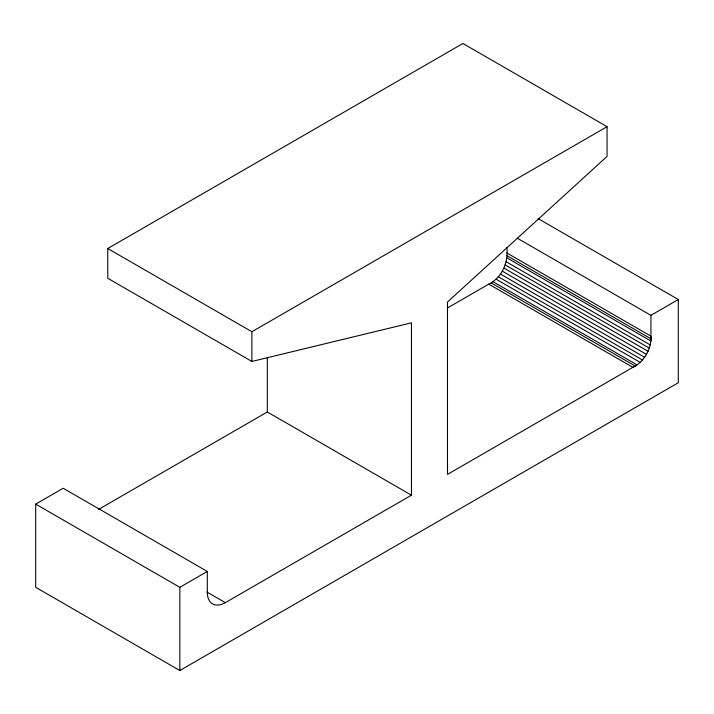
<?xml version="1.0" encoding="UTF-8"?>
<svg xmlns="http://www.w3.org/2000/svg" width="714" height="714" viewBox="0 0 714 714"><rect width="100%" height="100%" fill="white"/><g stroke="black" fill="none" stroke-linecap="round" stroke-linejoin="round"><path stroke-width="1.07" d="M447.25 308.109L488.769 284.136C502.174 277.666 508.68 261.761 506.788 247.455M506.788 252.926L650.918 336.142C651.73 348.735 644.215 361.748 632.899 367.344L488.769 284.136M207.069 592.111L225.321 602.652L411.46 495.195L411.46 322.826L251.89 361.454L107.76 278.246L107.76 248.526L462.931 43.474L607.061 126.681L607.061 156.402L447.491 302.022L447.491 474.391L637.111 364.908L492.99 281.7M107.76 248.526L251.89 331.733L607.061 126.681M538.017 218.538L678.3 299.523L678.3 382.74L179.83 670.526L35.7 587.319L35.7 504.102L63.18 488.242L207.31 571.45L207.31 592.254A25.481 14.708 -60 0 0 225.321 602.652M98.559 509.421L267.331 411.978L411.46 495.195M35.7 504.102L179.83 587.319L207.31 571.45M517.355 238.226L650.918 315.338L678.3 299.523M506.949 255.666L651.079 338.882M506.788 257.799L650.918 341.006L650.918 315.338M506.128 261.726L650.258 344.933M505.173 264.894L649.303 348.102M503.888 268.053L648.009 351.261M502.281 271.133L646.411 354.34M500.416 274.051L644.546 357.268M498.327 276.755L642.457 359.963M496.06 279.165L640.19 362.373M491.223 282.896L635.353 366.112M267.331 357.491L267.331 411.978M251.89 331.733L251.89 361.454M179.83 587.319L179.83 670.526"/></g></svg>
